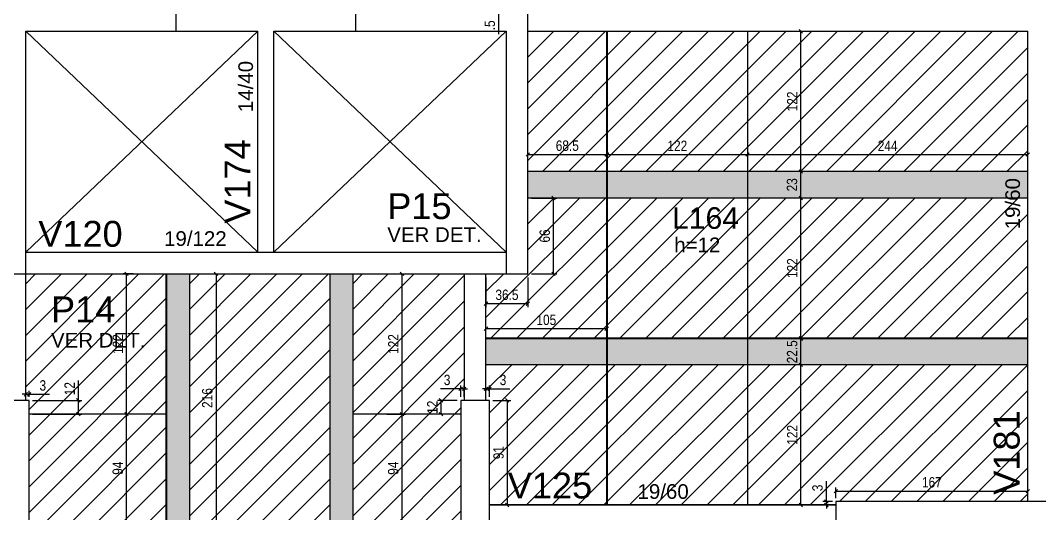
# Model space of a CAD drawing. Header units: millimetres. Extents: x 3165 to 9493, y 682 to 4304.
# Drawn here: x 6683 to 7570, y 2662 to 3091 of the extents above; entities that cross this region are included whole.
import ezdxf

# ---------------------------------------------------------------- set-up
doc = ezdxf.new("R2010")
doc.units = ezdxf.units.MM
for name, color, linetype in [('1', 3, 'Continuous'), ('212', 3, 'Continuous'), ('213', 3, 'Continuous'), ('216', 3, 'Continuous'), ('220', 5, 'Continuous'), ('221', 1, 'Continuous'), ('222', 6, 'Continuous'), ('226', 4, 'Continuous'), ('233', 6, 'Continuous'), ('COTA', 2, 'Continuous'), ('Painéis', 200, 'Continuous')]:
    doc.layers.add(name, color=color, linetype=linetype)
doc.layers.add('Hachura', color=251, linetype='Continuous', lineweight=9)
doc.layers.add('REAPROVEITAMENTO', color=251, linetype='Continuous', lineweight=9)
doc.styles.add('COTA TECNICA-50', font='techl___.ttf', dxfattribs={"height": 9})
doc.styles.get("Standard").update_dxf_attribs({"font": 'arial.ttf'})
doc.dimstyles.new('COTA PAINEL-50', dxfattribs={"dimtxt": 9, "dimasz": 3, "dimexe": 3, "dimexo": 3, "dimgap": 3, "dimtad": 1, "dimdec": 1, "dimzin": 12, "dimdsep": 46, "dimtxsty": 'COTA TECNICA-50', "dimblk1": 'OBLIQUE', "dimblk2": 'OBLIQUE', "dimsah": 1, "dimcen": 0.9, "dimclrd": 4, "dimclre": 4, "dimclrt": 240, "dimadec": 1, "dimazin": 3, "dimtfac": 1, "dimtdec": 1, "dimtmove": 0, "dimatfit": 3, "dimfxl": 1, "dimtolj": 1, "dimtzin": 12, "dimarcsym": 0})

# ---------------------------------------------------------------- blocks, each defined once
blk = doc.blocks.new('_Oblique')
at = {"color": 0, "linetype": 'ByBlock', "lineweight": -2}
blk.add_line((-0.5, -0.5), (0.5, 0.5), dxfattribs=at)
blk = doc.blocks.new('*D603')
at = {"layer": 'COTA', "color": 4, "lineweight": -2, "transparency": 16777216}
for p, q in [((7098.74, 3100.8), (7098.74, 3103.8)), ((7098.74, 3100.8), (7098.74, 3100.3)), ((7098.74, 3100.3), (7098.74, 3078.71))]:
    blk.add_line(p, q, dxfattribs=at)
at = {"layer": 'Defpoints', "color": 0, "transparency": 16777216}
for p in [(7098.74, 3100.8), (7098.74, 3100.3), (7098.74, 3100.3)]:
    blk.add_point(p, dxfattribs=at)
at = {"layer": 'COTA', "color": 4, "lineweight": -2, "transparency": 16777216, "xscale": 3, "yscale": 3, "zscale": 3}
for p, rotation in [((7098.74, 3100.8), 270), ((7098.74, 3100.3), 90)]:
    blk.add_blockref('_Oblique', p, dxfattribs=dict(at, rotation=rotation))
at = {"layer": 'COTA', "color": 240, "transparency": 16777216, "insert": (7091.14, 3086.51), "char_height": 9, "attachment_point": 5, "rotation": 90, "style": 'COTA TECNICA-50'}
blk.add_mtext('\\A1;.5', dxfattribs=at)
blk = doc.blocks.new('*D425')
at = {"layer": 'COTA', "color": 4, "lineweight": -2, "transparency": 16777216}
for p, q in [((7087.78, 2867.3), (7087.78, 2841.36)), ((7124.28, 2867.3), (7124.28, 2841.36)), ((7124.28, 2844.36), (7087.78, 2844.36))]:
    blk.add_line(p, q, dxfattribs=at)
at = {"layer": 'Defpoints', "color": 0, "transparency": 16777216}
for p in [(7087.78, 2870.3), (7124.28, 2870.3), (7087.78, 2844.36)]:
    blk.add_point(p, dxfattribs=at)
at = {"layer": 'COTA', "color": 4, "lineweight": -2, "transparency": 16777216, "xscale": 3, "yscale": 3, "zscale": 3, "rotation": 180}
blk.add_blockref('_Oblique', (7087.78, 2844.36), dxfattribs=at)
at = {"layer": 'COTA', "color": 4, "lineweight": -2, "transparency": 16777216, "xscale": 3, "yscale": 3, "zscale": 3}
blk.add_blockref('_Oblique', (7124.28, 2844.36), dxfattribs=at)
at = {"layer": 'COTA', "color": 240, "transparency": 16777216, "insert": (7106.03, 2852.06), "char_height": 9, "attachment_point": 5, "style": 'COTA TECNICA-50'}
blk.add_mtext('\\A1;36.5', dxfattribs=at)
blk = doc.blocks.new('*D607')
at = {"layer": 'COTA', "color": 4, "lineweight": -2, "transparency": 16777216}
for p, q in [((7127.28, 2936.3), (7149.53, 2936.3)), ((7146.53, 2870.3), (7146.53, 2936.3)), ((7127.28, 2870.3), (7149.53, 2870.3))]:
    blk.add_line(p, q, dxfattribs=at)
at = {"layer": 'Defpoints', "color": 0, "transparency": 16777216}
for p in [(7124.28, 2936.3), (7146.53, 2936.3), (7124.28, 2870.3)]:
    blk.add_point(p, dxfattribs=at)
at = {"layer": 'COTA', "color": 4, "lineweight": -2, "transparency": 16777216, "xscale": 3, "yscale": 3, "zscale": 3}
for p, rotation in [((7146.53, 2936.3), 90), ((7146.53, 2870.3), 270)]:
    blk.add_blockref('_Oblique', p, dxfattribs=dict(at, rotation=rotation))
at = {"layer": 'COTA', "color": 240, "transparency": 16777216, "insert": (7138.94, 2903.3), "char_height": 9, "attachment_point": 5, "rotation": 90, "style": 'COTA TECNICA-50'}
blk.add_mtext('\\A1;66', dxfattribs=at)
blk = doc.blocks.new('*D608')
at = {"layer": 'COTA', "color": 4, "lineweight": -2, "transparency": 16777216}
for p, q in [((7383.97, 2672.3), (7383.97, 2690)), ((7389.28, 2672.3), (7380.97, 2672.3)), ((7383.97, 2669.3), (7383.97, 2672.3)), ((7389.28, 2669.3), (7380.97, 2669.3)), ((7383.97, 2669.3), (7383.97, 2666.3))]:
    blk.add_line(p, q, dxfattribs=at)
at = {"layer": 'Defpoints', "color": 0, "transparency": 16777216}
for p in [(7383.97, 2672.3), (7392.28, 2672.3), (7392.28, 2669.3)]:
    blk.add_point(p, dxfattribs=at)
at = {"layer": 'COTA', "color": 4, "lineweight": -2, "transparency": 16777216, "xscale": 3, "yscale": 3, "zscale": 3}
for p, rotation in [((7383.97, 2672.3), 270), ((7383.97, 2669.3), 90)]:
    blk.add_blockref('_Oblique', p, dxfattribs=dict(at, rotation=rotation))
at = {"layer": 'COTA', "color": 240, "transparency": 16777216, "insert": (7376.27, 2684.15), "char_height": 9, "attachment_point": 5, "rotation": 90, "style": 'COTA TECNICA-50'}
blk.add_mtext('\\A1;3', dxfattribs=at)
blk = doc.blocks.new('*D426')
at = {"layer": 'COTA', "color": 4, "lineweight": -2, "transparency": 16777216}
for p, q in [((7392.28, 2675.3), (7392.28, 2684.4)), ((7392.28, 2681.4), (7559.28, 2681.4)), ((7559.28, 2675.3), (7559.28, 2684.4))]:
    blk.add_line(p, q, dxfattribs=at)
at = {"layer": 'Defpoints', "color": 0, "transparency": 16777216}
for p in [(7559.28, 2681.4), (7392.28, 2672.3), (7559.28, 2672.3)]:
    blk.add_point(p, dxfattribs=at)
at = {"layer": 'COTA', "color": 4, "lineweight": -2, "transparency": 16777216, "xscale": 3, "yscale": 3, "zscale": 3, "rotation": 180}
blk.add_blockref('_Oblique', (7392.28, 2681.4), dxfattribs=at)
at = {"layer": 'COTA', "color": 4, "lineweight": -2, "transparency": 16777216, "xscale": 3, "yscale": 3, "zscale": 3}
blk.add_blockref('_Oblique', (7559.28, 2681.4), dxfattribs=at)
at = {"layer": 'COTA', "color": 240, "transparency": 16777216, "insert": (7475.78, 2688.99), "char_height": 9, "attachment_point": 5, "style": 'COTA TECNICA-50'}
blk.add_mtext('\\A1;167', dxfattribs=at)
blk = doc.blocks.new('*D427')
at = {"layer": 'COTA', "color": 4, "lineweight": -2, "transparency": 16777216}
for p, q in [((7087.78, 2770.34), (7084.78, 2770.34)), ((7087.78, 2763.3), (7087.78, 2773.34)), ((7087.78, 2770.34), (7090.78, 2770.34)), ((7090.78, 2763.3), (7090.78, 2773.34)), ((7090.78, 2770.34), (7108.47, 2770.34))]:
    blk.add_line(p, q, dxfattribs=at)
at = {"layer": 'Defpoints', "color": 0, "transparency": 16777216}
for p in [(7090.78, 2770.34), (7087.78, 2760.3), (7090.78, 2760.3)]:
    blk.add_point(p, dxfattribs=at)
at = {"layer": 'COTA', "color": 4, "lineweight": -2, "transparency": 16777216, "xscale": 3, "yscale": 3, "zscale": 3}
blk.add_blockref('_Oblique', (7087.78, 2770.34), dxfattribs=at)
at = {"layer": 'COTA', "color": 4, "lineweight": -2, "transparency": 16777216, "xscale": 3, "yscale": 3, "zscale": 3, "rotation": 180}
blk.add_blockref('_Oblique', (7090.78, 2770.34), dxfattribs=at)
at = {"layer": 'COTA', "color": 240, "transparency": 16777216, "insert": (7102.62, 2778.04), "char_height": 9, "attachment_point": 5, "style": 'COTA TECNICA-50'}
blk.add_mtext('\\A1;3', dxfattribs=at)
blk = doc.blocks.new('*D609')
at = {"layer": 'COTA', "color": 4, "lineweight": -2, "transparency": 16777216}
for p, q in [((7093.78, 2760.3), (7109.27, 2760.3)), ((7106.27, 2760.3), (7106.27, 2669.3)), ((7093.78, 2669.3), (7109.27, 2669.3))]:
    blk.add_line(p, q, dxfattribs=at)
at = {"layer": 'Defpoints', "color": 0, "transparency": 16777216}
for p in [(7090.78, 2760.3), (7090.78, 2669.3), (7106.27, 2669.3)]:
    blk.add_point(p, dxfattribs=at)
at = {"layer": 'COTA', "color": 4, "lineweight": -2, "transparency": 16777216, "xscale": 3, "yscale": 3, "zscale": 3}
for p, rotation in [((7106.27, 2760.3), 90), ((7106.27, 2669.3), 270)]:
    blk.add_blockref('_Oblique', p, dxfattribs=dict(at, rotation=rotation))
at = {"layer": 'COTA', "color": 240, "transparency": 16777216, "insert": (7098.69, 2714.8), "char_height": 9, "attachment_point": 5, "rotation": 90, "style": 'COTA TECNICA-50'}
blk.add_mtext('\\A1;91', dxfattribs=at)
blk = doc.blocks.new('*D428')
at = {"layer": 'COTA', "color": 4, "lineweight": -2, "transparency": 16777216}
blk.add_line((7087.78, 2822.68), (7192.78, 2822.68), dxfattribs=at)
at = {"layer": 'Defpoints', "color": 0, "transparency": 16777216}
for p in [(7087.78, 2822.68), (7192.78, 2822.68), (7192.78, 2822.68)]:
    blk.add_point(p, dxfattribs=at)
at = {"layer": 'COTA', "color": 4, "lineweight": -2, "transparency": 16777216, "xscale": 3, "yscale": 3, "zscale": 3, "rotation": 180}
blk.add_blockref('_Oblique', (7087.78, 2822.68), dxfattribs=at)
at = {"layer": 'COTA', "color": 4, "lineweight": -2, "transparency": 16777216, "xscale": 3, "yscale": 3, "zscale": 3}
blk.add_blockref('_Oblique', (7192.78, 2822.68), dxfattribs=at)
at = {"layer": 'COTA', "color": 240, "transparency": 16777216, "insert": (7140.28, 2830.28), "char_height": 9, "attachment_point": 5, "style": 'COTA TECNICA-50'}
blk.add_mtext('\\A1;105', dxfattribs=at)
blk = doc.blocks.new('*D429')
at = {"layer": 'COTA', "color": 4, "lineweight": -2, "transparency": 16777216}
blk.add_line((7193.28, 2974.16), (7315.28, 2974.16), dxfattribs=at)
at = {"layer": 'Defpoints', "color": 0, "transparency": 16777216}
for p in [(7193.28, 2974.16), (7315.28, 2974.16), (7315.28, 2974.16)]:
    blk.add_point(p, dxfattribs=at)
at = {"layer": 'COTA', "color": 4, "lineweight": -2, "transparency": 16777216, "xscale": 3, "yscale": 3, "zscale": 3, "rotation": 180}
blk.add_blockref('_Oblique', (7193.28, 2974.16), dxfattribs=at)
at = {"layer": 'COTA', "color": 4, "lineweight": -2, "transparency": 16777216, "xscale": 3, "yscale": 3, "zscale": 3}
blk.add_blockref('_Oblique', (7315.28, 2974.16), dxfattribs=at)
at = {"layer": 'COTA', "color": 240, "transparency": 16777216, "insert": (7254.28, 2981.71), "char_height": 9, "attachment_point": 5, "style": 'COTA TECNICA-50'}
blk.add_mtext('\\A1;122', dxfattribs=at)
blk = doc.blocks.new('*D430')
at = {"layer": 'COTA', "color": 4, "lineweight": -2, "transparency": 16777216}
blk.add_line((7315.28, 2974.16), (7559.28, 2974.16), dxfattribs=at)
at = {"layer": 'Defpoints', "color": 0, "transparency": 16777216}
for p in [(7315.28, 2974.16), (7559.28, 2974.16), (7559.28, 2974.16)]:
    blk.add_point(p, dxfattribs=at)
at = {"layer": 'COTA', "color": 4, "lineweight": -2, "transparency": 16777216, "xscale": 3, "yscale": 3, "zscale": 3, "rotation": 180}
blk.add_blockref('_Oblique', (7315.28, 2974.16), dxfattribs=at)
at = {"layer": 'COTA', "color": 4, "lineweight": -2, "transparency": 16777216, "xscale": 3, "yscale": 3, "zscale": 3}
blk.add_blockref('_Oblique', (7559.28, 2974.16), dxfattribs=at)
at = {"layer": 'COTA', "color": 240, "transparency": 16777216, "insert": (7437.28, 2981.72), "char_height": 9, "attachment_point": 5, "style": 'COTA TECNICA-50'}
blk.add_mtext('\\A1;244', dxfattribs=at)
blk = doc.blocks.new('*D610')
at = {"layer": 'COTA', "color": 4, "lineweight": -2, "transparency": 16777216}
for p, q in [((7363.97, 2791.3), (7358.81, 2791.3)), ((7361.81, 2669.3), (7361.81, 2791.3)), ((7363.97, 2669.3), (7358.81, 2669.3))]:
    blk.add_line(p, q, dxfattribs=at)
at = {"layer": 'Defpoints', "color": 0, "transparency": 16777216}
for p in [(7361.81, 2791.3), (7366.97, 2791.3), (7366.97, 2669.3)]:
    blk.add_point(p, dxfattribs=at)
at = {"layer": 'COTA', "color": 4, "lineweight": -2, "transparency": 16777216, "xscale": 3, "yscale": 3, "zscale": 3}
for p, rotation in [((7361.81, 2791.3), 90), ((7361.81, 2669.3), 270)]:
    blk.add_blockref('_Oblique', p, dxfattribs=dict(at, rotation=rotation))
at = {"layer": 'COTA', "color": 240, "transparency": 16777216, "insert": (7354.25, 2730.3), "char_height": 9, "attachment_point": 5, "rotation": 90, "style": 'COTA TECNICA-50'}
blk.add_mtext('\\A1;122', dxfattribs=at)
blk = doc.blocks.new('*D431')
at = {"layer": 'COTA', "color": 4, "lineweight": -2, "transparency": 16777216}
blk.add_line((7361.81, 2791.3), (7361.81, 2813.8), dxfattribs=at)
at = {"layer": 'Defpoints', "color": 0, "transparency": 16777216}
for p in [(7361.81, 2813.8), (7361.81, 2813.8), (7361.81, 2791.3)]:
    blk.add_point(p, dxfattribs=at)
at = {"layer": 'COTA', "color": 4, "lineweight": -2, "transparency": 16777216, "xscale": 3, "yscale": 3, "zscale": 3}
for p, rotation in [((7361.81, 2813.8), 90), ((7361.81, 2791.3), 270)]:
    blk.add_blockref('_Oblique', p, dxfattribs=dict(at, rotation=rotation))
at = {"layer": 'COTA', "color": 240, "transparency": 16777216, "insert": (7354.21, 2802.55), "char_height": 9, "attachment_point": 5, "rotation": 90, "style": 'COTA TECNICA-50'}
blk.add_mtext('\\A1;22.5', dxfattribs=at)
blk = doc.blocks.new('*D432')
at = {"layer": 'COTA', "color": 4, "lineweight": -2, "transparency": 16777216}
for p, q in [((7361.81, 2814.3), (7361.81, 2936.3)), ((7364.81, 2936.3), (7364.81, 2936.3))]:
    blk.add_line(p, q, dxfattribs=at)
at = {"layer": 'Defpoints', "color": 0, "transparency": 16777216}
for p in [(7361.81, 2936.3), (7361.81, 2936.3), (7361.81, 2814.3)]:
    blk.add_point(p, dxfattribs=at)
at = {"layer": 'COTA', "color": 4, "lineweight": -2, "transparency": 16777216, "xscale": 3, "yscale": 3, "zscale": 3}
for p, rotation in [((7361.81, 2936.3), 90), ((7361.81, 2814.3), 270)]:
    blk.add_blockref('_Oblique', p, dxfattribs=dict(at, rotation=rotation))
at = {"layer": 'COTA', "color": 240, "transparency": 16777216, "insert": (7354.25, 2875.3), "char_height": 9, "attachment_point": 5, "rotation": 90, "style": 'COTA TECNICA-50'}
blk.add_mtext('\\A1;122', dxfattribs=at)
blk = doc.blocks.new('*D433')
at = {"layer": 'COTA', "color": 4, "lineweight": -2, "transparency": 16777216}
for p, q in [((7368.04, 2959.3), (7358.81, 2959.3)), ((7361.81, 2936.3), (7361.81, 2959.3))]:
    blk.add_line(p, q, dxfattribs=at)
at = {"layer": 'Defpoints', "color": 0, "transparency": 16777216}
for p in [(7361.81, 2959.3), (7371.04, 2959.3), (7361.81, 2936.3)]:
    blk.add_point(p, dxfattribs=at)
at = {"layer": 'COTA', "color": 4, "lineweight": -2, "transparency": 16777216, "xscale": 3, "yscale": 3, "zscale": 3}
for p, rotation in [((7361.81, 2959.3), 90), ((7361.81, 2936.3), 270)]:
    blk.add_blockref('_Oblique', p, dxfattribs=dict(at, rotation=rotation))
at = {"layer": 'COTA', "color": 240, "transparency": 16777216, "insert": (7354.11, 2947.8), "char_height": 9, "attachment_point": 5, "rotation": 90, "style": 'COTA TECNICA-50'}
blk.add_mtext('\\A1;23', dxfattribs=at)
blk = doc.blocks.new('*D434')
at = {"layer": 'COTA', "color": 4, "lineweight": -2, "transparency": 16777216}
blk.add_line((7361.81, 2959.3), (7361.81, 3081.3), dxfattribs=at)
at = {"layer": 'Defpoints', "color": 0, "transparency": 16777216}
for p in [(7361.81, 3081.3), (7361.81, 3081.3), (7361.81, 2959.3)]:
    blk.add_point(p, dxfattribs=at)
at = {"layer": 'COTA', "color": 4, "lineweight": -2, "transparency": 16777216, "xscale": 3, "yscale": 3, "zscale": 3}
for p, rotation in [((7361.81, 3081.3), 90), ((7361.81, 2959.3), 270)]:
    blk.add_blockref('_Oblique', p, dxfattribs=dict(at, rotation=rotation))
at = {"layer": 'COTA', "color": 240, "transparency": 16777216, "insert": (7354.25, 3020.3), "char_height": 9, "attachment_point": 5, "rotation": 90, "style": 'COTA TECNICA-50'}
blk.add_mtext('\\A1;122', dxfattribs=at)
blk = doc.blocks.new('*D435')
at = {"layer": 'COTA', "color": 4, "lineweight": -2, "transparency": 16777216}
for p, q in [((7124.28, 2974.15), (7192.78, 2974.15)), ((7192.78, 2971.15), (7192.78, 2971.15))]:
    blk.add_line(p, q, dxfattribs=at)
at = {"layer": 'Defpoints', "color": 0, "transparency": 16777216}
for p in [(7124.28, 2974.15), (7192.78, 2974.15), (7192.78, 2974.15)]:
    blk.add_point(p, dxfattribs=at)
at = {"layer": 'COTA', "color": 4, "lineweight": -2, "transparency": 16777216, "xscale": 3, "yscale": 3, "zscale": 3, "rotation": 180}
blk.add_blockref('_Oblique', (7124.28, 2974.15), dxfattribs=at)
at = {"layer": 'COTA', "color": 4, "lineweight": -2, "transparency": 16777216, "xscale": 3, "yscale": 3, "zscale": 3}
blk.add_blockref('_Oblique', (7192.78, 2974.15), dxfattribs=at)
at = {"layer": 'COTA', "color": 240, "transparency": 16777216, "insert": (7158.53, 2981.77), "char_height": 9, "attachment_point": 5, "style": 'COTA TECNICA-50'}
blk.add_mtext('\\A1;68.5', dxfattribs=at)
blk = doc.blocks.new('*D499')
at = {"layer": 'COTA', "color": 4, "lineweight": -2, "transparency": 16777216}
for p, q in [((7065.78, 2770.34), (7048.08, 2770.34)), ((7065.78, 2763.3), (7065.78, 2773.34)), ((7068.78, 2770.34), (7065.78, 2770.34)), ((7068.78, 2763.3), (7068.78, 2773.34)), ((7068.78, 2770.34), (7071.78, 2770.34))]:
    blk.add_line(p, q, dxfattribs=at)
at = {"layer": 'Defpoints', "color": 0, "transparency": 16777216}
for p in [(7065.78, 2770.34), (7065.78, 2760.3), (7068.78, 2760.3)]:
    blk.add_point(p, dxfattribs=at)
at = {"layer": 'COTA', "color": 4, "lineweight": -2, "transparency": 16777216, "xscale": 3, "yscale": 3, "zscale": 3}
blk.add_blockref('_Oblique', (7065.78, 2770.34), dxfattribs=at)
at = {"layer": 'COTA', "color": 4, "lineweight": -2, "transparency": 16777216, "xscale": 3, "yscale": 3, "zscale": 3, "rotation": 180}
blk.add_blockref('_Oblique', (7068.78, 2770.34), dxfattribs=at)
at = {"layer": 'COTA', "color": 240, "transparency": 16777216, "insert": (7053.93, 2778.04), "char_height": 9, "attachment_point": 5, "style": 'COTA TECNICA-50'}
blk.add_mtext('\\A1;3', dxfattribs=at)
blk = doc.blocks.new('*D502')
at = {"layer": 'COTA', "color": 4, "lineweight": -2, "transparency": 16777216}
for p, q in [((6687.28, 2763.3), (6687.28, 2768.56)), ((6690.28, 2763.3), (6690.28, 2768.56)), ((6687.28, 2765.56), (6684.28, 2765.56)), ((6687.28, 2765.56), (6690.28, 2765.56)), ((6690.28, 2765.56), (6707.97, 2765.56))]:
    blk.add_line(p, q, dxfattribs=at)
at = {"layer": 'Defpoints', "color": 0, "transparency": 16777216}
for p in [(6687.28, 2760.3), (6690.28, 2765.56), (6690.28, 2760.3)]:
    blk.add_point(p, dxfattribs=at)
at = {"layer": 'COTA', "color": 4, "lineweight": -2, "transparency": 16777216, "xscale": 3, "yscale": 3, "zscale": 3}
blk.add_blockref('_Oblique', (6687.28, 2765.56), dxfattribs=at)
at = {"layer": 'COTA', "color": 4, "lineweight": -2, "transparency": 16777216, "xscale": 3, "yscale": 3, "zscale": 3, "rotation": 180}
blk.add_blockref('_Oblique', (6690.28, 2765.56), dxfattribs=at)
at = {"layer": 'COTA', "color": 240, "transparency": 16777216, "insert": (6702.12, 2773.26), "char_height": 9, "attachment_point": 5, "style": 'COTA TECNICA-50'}
blk.add_mtext('\\A1;3', dxfattribs=at)
blk = doc.blocks.new('*D503')
at = {"layer": 'COTA', "color": 4, "lineweight": -2, "transparency": 16777216}
for p, q in [((6847.3, 2870.3), (6855.87, 2870.3)), ((6852.87, 2870.3), (6852.87, 2654.3))]:
    blk.add_line(p, q, dxfattribs=at)
at = {"layer": 'Defpoints', "color": 0, "transparency": 16777216}
for p in [(6844.3, 2870.3), (6852.87, 2654.3), (6852.87, 2654.3)]:
    blk.add_point(p, dxfattribs=at)
at = {"layer": 'COTA', "color": 4, "lineweight": -2, "transparency": 16777216, "xscale": 3, "yscale": 3, "zscale": 3}
for p, rotation in [((6852.87, 2870.3), 90), ((6852.87, 2654.3), 270)]:
    blk.add_blockref('_Oblique', p, dxfattribs=dict(at, rotation=rotation))
at = {"layer": 'COTA', "color": 240, "transparency": 16777216, "insert": (6845.27, 2762.3), "char_height": 9, "attachment_point": 5, "rotation": 90, "style": 'COTA TECNICA-50'}
blk.add_mtext('\\A1;216', dxfattribs=at)
blk = doc.blocks.new('*D509')
at = {"layer": 'COTA', "color": 4, "lineweight": -2, "transparency": 16777216}
for p, q in [((7001.57, 2748.3), (7017.7, 2748.3)), ((7014.7, 2654.3), (7014.7, 2748.3)), ((7001.57, 2654.3), (7017.7, 2654.3))]:
    blk.add_line(p, q, dxfattribs=at)
at = {"layer": 'Defpoints', "color": 0, "transparency": 16777216}
for p in [(6998.57, 2748.3), (7014.7, 2748.3), (6998.57, 2654.3)]:
    blk.add_point(p, dxfattribs=at)
at = {"layer": 'COTA', "color": 4, "lineweight": -2, "transparency": 16777216, "xscale": 3, "yscale": 3, "zscale": 3}
for p, rotation in [((7014.7, 2748.3), 90), ((7014.7, 2654.3), 270)]:
    blk.add_blockref('_Oblique', p, dxfattribs=dict(at, rotation=rotation))
at = {"layer": 'COTA', "color": 240, "transparency": 16777216, "insert": (7007.1, 2701.3), "char_height": 9, "attachment_point": 5, "rotation": 90, "style": 'COTA TECNICA-50'}
blk.add_mtext('\\A1;94', dxfattribs=at)
blk = doc.blocks.new('*D510')
at = {"layer": 'COTA', "color": 4, "lineweight": -2, "transparency": 16777216}
for p, q in [((7001.57, 2870.3), (7017.7, 2870.3)), ((7014.7, 2748.3), (7014.7, 2870.3)), ((7001.57, 2748.3), (7017.7, 2748.3))]:
    blk.add_line(p, q, dxfattribs=at)
at = {"layer": 'Defpoints', "color": 0, "transparency": 16777216}
for p in [(6998.57, 2870.3), (7014.7, 2870.3), (6998.57, 2748.3)]:
    blk.add_point(p, dxfattribs=at)
at = {"layer": 'COTA', "color": 4, "lineweight": -2, "transparency": 16777216, "xscale": 3, "yscale": 3, "zscale": 3}
for p, rotation in [((7014.7, 2870.3), 90), ((7014.7, 2748.3), 270)]:
    blk.add_blockref('_Oblique', p, dxfattribs=dict(at, rotation=rotation))
at = {"layer": 'COTA', "color": 240, "transparency": 16777216, "insert": (7007.14, 2809.3), "char_height": 9, "attachment_point": 5, "rotation": 90, "style": 'COTA TECNICA-50'}
blk.add_mtext('\\A1;122', dxfattribs=at)
blk = doc.blocks.new('*D660')
at = {"layer": 'COTA', "color": 4, "lineweight": -2, "transparency": 16777216}
for p, q in [((7062.78, 2760.3), (7045.64, 2760.3)), ((7048.64, 2748.3), (7048.64, 2760.3)), ((7062.78, 2748.3), (7045.64, 2748.3))]:
    blk.add_line(p, q, dxfattribs=at)
at = {"layer": 'Defpoints', "color": 0, "transparency": 16777216}
for p in [(7048.64, 2760.3), (7065.78, 2760.3), (7065.78, 2748.3)]:
    blk.add_point(p, dxfattribs=at)
at = {"layer": 'COTA', "color": 4, "lineweight": -2, "transparency": 16777216, "xscale": 3, "yscale": 3, "zscale": 3}
for p, rotation in [((7048.64, 2760.3), 90), ((7048.64, 2748.3), 270)]:
    blk.add_blockref('_Oblique', p, dxfattribs=dict(at, rotation=rotation))
at = {"layer": 'COTA', "color": 240, "transparency": 16777216, "insert": (7041.09, 2754.3), "char_height": 9, "attachment_point": 5, "rotation": 90, "style": 'COTA TECNICA-50'}
blk.add_mtext('\\A1;12', dxfattribs=at)
blk = doc.blocks.new('*D661')
at = {"layer": 'COTA', "color": 4, "lineweight": -2, "transparency": 16777216}
for p, q in [((6733.07, 2760.3), (6733.07, 2777.68)), ((6693.28, 2760.3), (6736.07, 2760.3)), ((6733.07, 2748.3), (6733.07, 2760.3)), ((6693.28, 2748.3), (6736.07, 2748.3))]:
    blk.add_line(p, q, dxfattribs=at)
at = {"layer": 'Defpoints', "color": 0, "transparency": 16777216}
for p in [(6690.28, 2760.3), (6733.07, 2760.3), (6690.28, 2748.3)]:
    blk.add_point(p, dxfattribs=at)
at = {"layer": 'COTA', "color": 4, "lineweight": -2, "transparency": 16777216, "xscale": 3, "yscale": 3, "zscale": 3}
for p, rotation in [((6733.07, 2760.3), 90), ((6733.07, 2748.3), 270)]:
    blk.add_blockref('_Oblique', p, dxfattribs=dict(at, rotation=rotation))
at = {"layer": 'COTA', "color": 240, "transparency": 16777216, "insert": (6725.52, 2770.49), "char_height": 9, "attachment_point": 5, "rotation": 90, "style": 'COTA TECNICA-50'}
blk.add_mtext('\\A1;12', dxfattribs=at)
blk = doc.blocks.new('*D511')
at = {"layer": 'COTA', "color": 4, "lineweight": -2, "transparency": 16777216}
for p, q in [((6781.25, 2748.3), (6771.96, 2748.3)), ((6774.96, 2654.3), (6774.96, 2748.3)), ((6780.75, 2654.3), (6771.96, 2654.3))]:
    blk.add_line(p, q, dxfattribs=at)
at = {"layer": 'Defpoints', "color": 0, "transparency": 16777216}
for p in [(6774.96, 2748.3), (6784.25, 2748.3), (6783.75, 2654.3)]:
    blk.add_point(p, dxfattribs=at)
at = {"layer": 'COTA', "color": 4, "lineweight": -2, "transparency": 16777216, "xscale": 3, "yscale": 3, "zscale": 3}
for p, rotation in [((6774.96, 2748.3), 90), ((6774.96, 2654.3), 270)]:
    blk.add_blockref('_Oblique', p, dxfattribs=dict(at, rotation=rotation))
at = {"layer": 'COTA', "color": 240, "transparency": 16777216, "insert": (6767.37, 2701.3), "char_height": 9, "attachment_point": 5, "rotation": 90, "style": 'COTA TECNICA-50'}
blk.add_mtext('\\A1;94', dxfattribs=at)
blk = doc.blocks.new('*D512')
at = {"layer": 'COTA', "color": 4, "lineweight": -2, "transparency": 16777216}
for p, q in [((6780.75, 2870.3), (6771.96, 2870.3)), ((6774.96, 2748.3), (6774.96, 2870.3)), ((6781.25, 2748.3), (6771.96, 2748.3))]:
    blk.add_line(p, q, dxfattribs=at)
at = {"layer": 'Defpoints', "color": 0, "transparency": 16777216}
for p in [(6774.96, 2870.3), (6783.75, 2870.3), (6784.25, 2748.3)]:
    blk.add_point(p, dxfattribs=at)
at = {"layer": 'COTA', "color": 4, "lineweight": -2, "transparency": 16777216, "xscale": 3, "yscale": 3, "zscale": 3}
for p, rotation in [((6774.96, 2870.3), 90), ((6774.96, 2748.3), 270)]:
    blk.add_blockref('_Oblique', p, dxfattribs=dict(at, rotation=rotation))
at = {"layer": 'COTA', "color": 240, "transparency": 16777216, "insert": (6767.41, 2809.3), "char_height": 9, "attachment_point": 5, "rotation": 90, "style": 'COTA TECNICA-50'}
blk.add_mtext('\\A1;122', dxfattribs=at)

msp = doc.modelspace()

# ---------------------------------------------------------------- hatches: boundary and pattern name
at = {"layer": 'Hachura', "linetype": 'ByBlock'}
h = msp.add_hatch(color=256, dxfattribs=at)
h.dxf.hatch_style = 1
h.paths.add_polyline_path([(7559.28, 2936.3), (7559.28, 2959.3), (7124.28, 2959.3), (7124.28, 2936.3)])
h = msp.add_hatch(color=256, dxfattribs=at)
h.dxf.hatch_style = 1
h.paths.add_polyline_path([(6829.78, 2870.3), (6809.78, 2870.3), (6809.78, 2166.3), (6829.78, 2166.3)])
h = msp.add_hatch(color=256, dxfattribs=at)
h.dxf.hatch_style = 1
h.paths.add_polyline_path([(6971.78, 2870.3), (6951.78, 2870.3), (6951.78, 2166.3), (6971.78, 2166.3)])
h = msp.add_hatch(color=256, dxfattribs=at)
h.dxf.hatch_style = 1
h.paths.add_polyline_path([(7087.78, 2813.8), (7087.78, 2791.3), (7559.28, 2791.3), (7559.28, 2813.8)])
at = {"layer": 'REAPROVEITAMENTO', "linetype": 'ByBlock'}
h = msp.add_hatch(dxfattribs=at)
h.set_pattern_fill('ANSI31', color=256, scale=5, style=2)
h.set_pattern_definition([(45, (708.367, 908.518), (-11.22532, 11.22532), [])])
h.paths.add_polyline_path([(7559.28, 3081.31), (7124.28, 3081.31), (7124.28, 2959.3), (7559.28, 2959.3)])
h = msp.add_hatch(dxfattribs=at)
h.set_pattern_fill('ANSI31', color=256, scale=5, style=2)
h.set_pattern_definition([(45, (708.367, 763.515), (-11.22532, 11.22532), [])])
h.paths.add_polyline_path([(7124.28, 2936.3), (7124.28, 2870.3), (7087.78, 2870.3), (7087.78, 2814.3), (7559.28, 2814.3), (7559.28, 2936.3)])
h = msp.add_hatch(dxfattribs=at)
h.set_pattern_fill('ANSI31', color=256, scale=5, style=2)
h.set_pattern_definition([(45, (271.367, 82.83), (-11.22532, 11.22532), [])])
h.paths.add_polyline_path([(6687.28, 2760.3), (6690.28, 2760.3), (6690.28, 2650.3), (6687.28, 2650.3), (6687.28, 2166.3), (6809.28, 2166.3), (6809.28, 2870.3), (6687.28, 2870.3)])
h = msp.add_hatch(dxfattribs=at)
h.set_pattern_fill('ANSI31', color=256, scale=5, style=2)
h.set_pattern_definition([(45, (413.867, 82.83), (-11.22532, 11.22532), [])])
h.paths.add_polyline_path([(6951.78, 2870.3), (6829.78, 2870.3), (6829.78, 2166.3), (6951.78, 2166.3)])
h = msp.add_hatch(dxfattribs=at)
h.set_pattern_fill('ANSI31', color=256, scale=5, style=2)
h.set_pattern_definition([(45, (555.867, 82.83), (-11.22532, 11.22532), [])])
h.paths.add_polyline_path([(7068.78, 2650.3), (7065.78, 2650.3), (7065.78, 2760.3), (7068.78, 2760.3), (7068.78, 2870.3), (6971.78, 2870.3), (6971.78, 2166.3), (7068.78, 2166.3)])
h = msp.add_hatch(dxfattribs=at)
h.set_pattern_fill('ANSI31', color=256, scale=5, style=2)
h.set_pattern_definition([(45, (671.867, 618.515), (-11.22532, 11.22532), [])])
h.paths.add_polyline_path([(7392.28, 2669.3), (7392.28, 2672.3), (7559.28, 2672.3), (7559.28, 2791.3), (7087.78, 2791.3), (7087.78, 2760.3), (7090.78, 2760.3), (7090.78, 2669.3)])

# ---------------------------------------------------------------- linework, layer by layer
at = {"layer": '1'}
for p, q in [((6818.28, 3081.3), (6889.28, 3081.3)), ((6889.28, 2889.3), (6889.28, 3081.3)), ((6903.28, 2889.3), (6903.28, 3081.3)), ((7124.28, 3081.31), (7559.28, 3081.31)), ((7559.28, 2672.3), (7559.28, 3081.31)), ((6687.28, 2889.3), (7105.28, 2889.3)), ((7087.78, 2870.3), (7105.28, 2870.3)), ((7090.78, 2669.3), (7392.28, 2669.3))]:
    msp.add_line(p, q, dxfattribs=at)
for points in [[(6903.28, 3081.3), (6974.28, 3081.3)], [(6687.28, 2760.3), (6687.28, 2870.3)], [(6687.28, 2870.3), (7087.78, 2870.3)], [(7068.78, 2870.3), (7068.78, 2760.3)], [(7087.78, 2760.3), (7087.78, 2870.3)]]:
    msp.add_lwpolyline(points, dxfattribs=at)
at = {"layer": '221'}
for p, q in [((6687.28, 2889.3), (6889.28, 3081.3)), ((6687.28, 3081.3), (6889.28, 2889.3)), ((6903.28, 2889.3), (7105.28, 3081.3)), ((6903.28, 3081.3), (7105.28, 2889.3))]:
    msp.add_line(p, q, dxfattribs=at)
at = {"layer": '222'}
for points in [[(6669.28, 2870.3), (6668.28, 2870.3), (6687.28, 2870.3), (6687.28, 3081.3), (6818.28, 3081.3), (6818.28, 3100.3), (6668.28, 3100.3), (6668.28, 2870.3)], [(7105.28, 2870.3), (7124.28, 2870.3), (7124.28, 3100.3), (6974.28, 3100.3), (6974.28, 3081.3), (7105.28, 3081.3), (7105.28, 2870.3)], [(6665.28, 2650.3), (6690.28, 2650.3), (6690.28, 2760.3), (6665.28, 2760.3), (6665.28, 2650.3)], [(7065.78, 2650.3), (7090.78, 2650.3), (7090.78, 2760.3), (7065.78, 2760.3), (7065.78, 2650.3)], [(7582.28, 2647.3), (7582.28, 2672.3), (7392.28, 2672.3), (7392.28, 2647.3), (7582.28, 2647.3)]]:
    msp.add_lwpolyline(points, dxfattribs=at)
at = {"layer": 'Painéis'}
for p, q in [((7192.78, 3081.3), (7192.78, 2669.3)), ((7193.28, 3081.3), (7193.28, 2669.3)), ((7315.28, 3081.3), (7315.28, 2669.3)), ((7559.28, 2959.3), (7124.28, 2959.3)), ((7559.28, 2936.3), (7124.28, 2936.3)), ((6809.28, 2870.3), (6809.28, 2166.3)), ((6809.78, 2870.3), (6809.78, 2166.3)), ((6829.78, 2870.3), (6829.78, 2166.3)), ((6951.78, 2870.3), (6951.78, 2166.3)), ((6971.78, 2870.3), (6971.78, 2166.3)), ((7559.28, 2814.3), (7087.78, 2814.3)), ((7559.28, 2813.8), (7087.78, 2813.8)), ((7559.28, 2791.3), (7087.78, 2791.3)), ((6809.78, 2748.3), (6690.28, 2748.3)), ((7065.78, 2748.3), (6971.78, 2748.3)), ((7392.28, 2669.3), (7090.78, 2669.3))]:
    msp.add_line(p, q, dxfattribs=at)

# ---------------------------------------------------------------- texts
at = {"layer": '212'}
for s, p in [('14/40', (6885.02, 3011)), ('19/60', (7552.44, 2909.09))]:
    msp.add_text(s, height=12.75, rotation=90, dxfattribs=at).set_placement(p)
for s, p in [('19/122', (6807.66, 2894.68)), ('19/60', (7219.62, 2674.65))]:
    msp.add_text(s, height=12.75, dxfattribs=at).set_placement(p)
at = {"layer": '213'}
for p in [(7001.88, 2898.11), (6709.28, 2806.28)]:
    msp.add_text('VER DET.', height=12.75, dxfattribs=at).set_placement(p)
at = {"layer": '216'}
msp.add_text('h=12', height=12.75, dxfattribs=at).set_placement((7251.6, 2889.2))
at = {"layer": '220'}
for s, p in [('P15', (7001.88, 2917.98)), ('P14', (6709.28, 2828.15))]:
    msp.add_text(s, height=22.5, dxfattribs=at).set_placement(p)
at = {"layer": '226'}
msp.add_text('L164', height=18.75, dxfattribs=at).set_placement((7249.67, 2909.52))
at = {"layer": '233'}
for s, p in [('V174', (6882.81, 2914)), ('V181', (7552.1, 2678.26))]:
    msp.add_text(s, height=22.5, rotation=90, dxfattribs=at).set_placement(p)
for s, p in [('V120', (6698.23, 2893.91)), ('V125', (7106.75, 2674.95))]:
    msp.add_text(s, height=22.5, dxfattribs=at).set_placement(p)

# ---------------------------------------------------------------- dimensions: what is measured, and where the dimension line sits
at = {"layer": 'COTA'}
for base, p1, p2, angle, picture, middle in [((7098.74, 3100.3), (7098.74, 3100.8), (7098.74, 3100.3), 90, '*D603', (7091.14, 3086.51)), ((7361.81, 3081.3), (7361.81, 2959.3), (7361.81, 3081.3), 90, '*D434', (7354.25, 3020.3)), ((7361.81, 2959.3), (7361.81, 2936.3), (7371.04, 2959.3), 90, '*D433', (7354.11, 2947.8)), ((7146.53, 2936.3), (7124.28, 2870.3), (7124.28, 2936.3), 90, '*D607', (7138.94, 2903.3)), ((7361.81, 2936.3), (7361.81, 2814.3), (7361.81, 2936.3), 90, '*D432', (7354.25, 2875.3)), ((6852.87, 2654.3), (6844.3, 2870.3), (6852.87, 2654.3), 90, '*D503', (6845.27, 2762.3)), ((7361.81, 2791.3), (7366.97, 2669.3), (7366.97, 2791.3), 90, '*D610', (7354.25, 2730.3)), ((6690.28, 2765.56), (6687.28, 2760.3), (6690.28, 2760.3), 180, '*D502', (6702.12, 2773.26)), ((6733.07, 2760.3), (6690.28, 2748.3), (6690.28, 2760.3), 90, '*D661', (6725.52, 2770.49)), ((7065.78, 2770.34), (7068.78, 2760.3), (7065.78, 2760.3), 180, '*D499', (7053.93, 2778.04)), ((7106.27, 2669.3), (7090.78, 2760.3), (7090.78, 2669.3), 90, '*D609', (7098.69, 2714.8)), ((6774.96, 2748.3), (6783.75, 2654.3), (6784.25, 2748.3), 90, '*D511', (6767.37, 2701.3)), ((7014.7, 2748.3), (6998.57, 2654.3), (6998.57, 2748.3), 90, '*D509', (7007.1, 2701.3)), ((7383.97, 2672.3), (7392.28, 2669.3), (7392.28, 2672.3), 90, '*D608', (7376.27, 2684.15))]:
    dim = msp.add_linear_dim(base=base, p1=p1, p2=p2, angle=angle, dimstyle='COTA PAINEL-50', dxfattribs=at)
    dim.commit()
    dim.dimension.update_dxf_attribs({"geometry": picture, "text_midpoint": middle})
for base, p1, p2, picture, middle in [((7192.78, 2974.15), (7124.28, 2974.15), (7192.78, 2974.15), '*D435', (7158.53, 2981.77)), ((7315.28, 2974.16), (7193.28, 2974.16), (7315.28, 2974.16), '*D429', (7254.28, 2981.71)), ((7559.28, 2974.16), (7315.28, 2974.16), (7559.28, 2974.16), '*D430', (7437.28, 2981.72)), ((7087.78, 2844.36), (7124.28, 2870.3), (7087.78, 2870.3), '*D425', (7106.03, 2852.06)), ((7192.78, 2822.68), (7087.78, 2822.68), (7192.78, 2822.68), '*D428', (7140.28, 2830.28)), ((7090.78, 2770.34), (7087.78, 2760.3), (7090.78, 2760.3), '*D427', (7102.62, 2778.04)), ((7559.28, 2681.4), (7392.28, 2672.3), (7559.28, 2672.3), '*D426', (7475.78, 2688.99))]:
    dim = msp.add_linear_dim(base=base, p1=p1, p2=p2, dimstyle='COTA PAINEL-50', dxfattribs=at)
    dim.commit()
    dim.dimension.update_dxf_attribs({"geometry": picture, "text_midpoint": middle})
for base, p1, p2, picture, middle in [((6774.96, 2870.3), (6784.25, 2748.3), (6783.75, 2870.3), '*D512', (6767.41, 2809.3)), ((7014.7, 2870.3), (6998.57, 2748.3), (6998.57, 2870.3), '*D510', (7007.14, 2809.3))]:
    dim = msp.add_linear_dim(base=base, p1=p1, p2=p2, angle=90, dimstyle='COTA PAINEL-50', override={"dimtmove": 1}, dxfattribs=at)
    dim.commit()
    dim.dimension.update_dxf_attribs({"geometry": picture, "text_midpoint": middle})
for base, p1, p2, picture, middle in [((7361.81, 2813.8), (7361.81, 2791.3), (7361.81, 2813.8), '*D431', (7361.81, 2802.55)), ((7048.64, 2760.3), (7065.78, 2748.3), (7065.78, 2760.3), '*D660', (7048.64, 2754.3))]:
    dim = msp.add_linear_dim(base=base, p1=p1, p2=p2, angle=90, dimstyle='COTA PAINEL-50', dxfattribs=at)
    dim.commit()
    dim.dimension.update_dxf_attribs({"geometry": picture, "text_midpoint": middle, "dimtype": 160})

doc.saveas('drawing.dxf')
